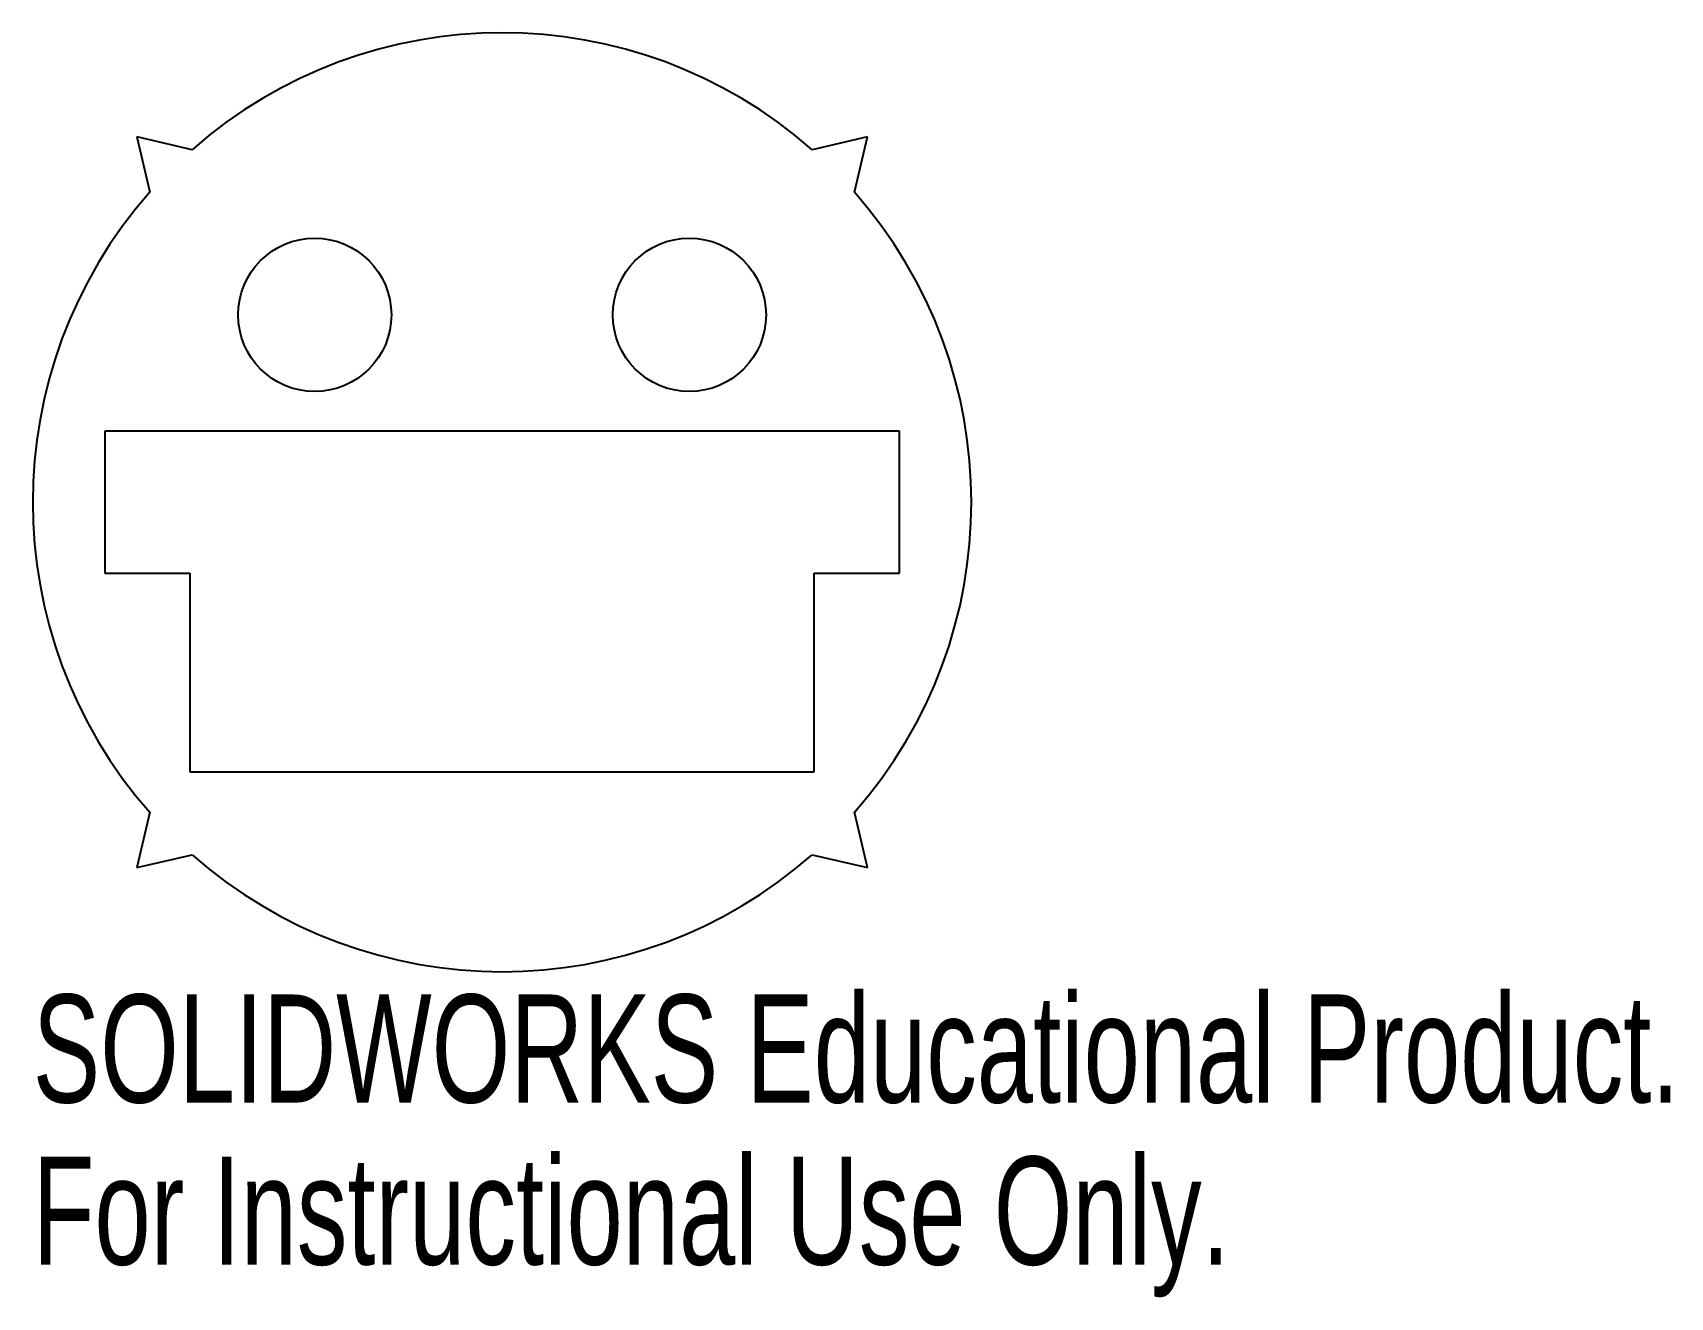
# Model space of a CAD drawing. Header units: inches. Extents: x -0.83 to 2.06, y -1.4 to 0.83.
import ezdxf

# ---------------------------------------------------------------- set-up
doc = ezdxf.new("R2010")
doc.units = ezdxf.units.IN
doc.header["$MEASUREMENT"] = 0
doc.styles.add('SLDTEXTSTYLE0', font='TXT', dxfattribs={"width": 0.7})

msp = doc.modelspace()

# ---------------------------------------------------------------- linework, layer by layer
at = {"color": 7, "linetype": 'Continuous', "lineweight": 25}
for p, q in [((-0.5461, 0.6208), (-0.6435, 0.6435)), ((-0.6435, 0.6435), (-0.6208, 0.5461)), ((0.6435, 0.6435), (0.5461, 0.6208)), ((0.6208, 0.5461), (0.6435, 0.6435)), ((-0.7, 0.125), (-0.7, -0.125)), ((0.7, 0.125), (-0.7, 0.125)), ((0.7, -0.125), (0.7, 0.125)), ((-0.7, -0.125), (-0.55, -0.125)), ((-0.55, -0.125), (-0.55, -0.475)), ((0.55, -0.125), (0.7, -0.125)), ((0.55, -0.475), (0.55, -0.125)), ((-0.55, -0.475), (0.55, -0.475)), ((-0.6208, -0.5461), (-0.6435, -0.6435)), ((0.6435, -0.6435), (0.6208, -0.5461)), ((-0.6435, -0.6435), (-0.5461, -0.6208)), ((0.5461, -0.6208), (0.6435, -0.6435))]:
    msp.add_line(p, q, dxfattribs=at)
for centre in [(-0.33, 0.33), (0.33, 0.33)]:
    msp.add_circle(centre, 0.135, dxfattribs=at)
for start, end in [(48.6635, 131.3365), (138.6635, 221.3365), (318.6635, 41.3365), (228.6635, 311.3365)]:
    msp.add_arc((0, 0), 0.8268, start, end, dxfattribs=at)

# ---------------------------------------------------------------- texts
at = {"color": 7, "linetype": 'Continuous', "char_height": 0.1903, "attachment_point": 1, "style": 'SLDTEXTSTYLE0'}
for s, insert in [('SOLIDWORKS Educational Product.', (-0.8268, -0.8669)), ('For Instructional Use Only.', (-0.8268, -1.1524))]:
    msp.add_mtext(s, dxfattribs=dict(at, insert=insert))

doc.saveas('drawing.dxf')
